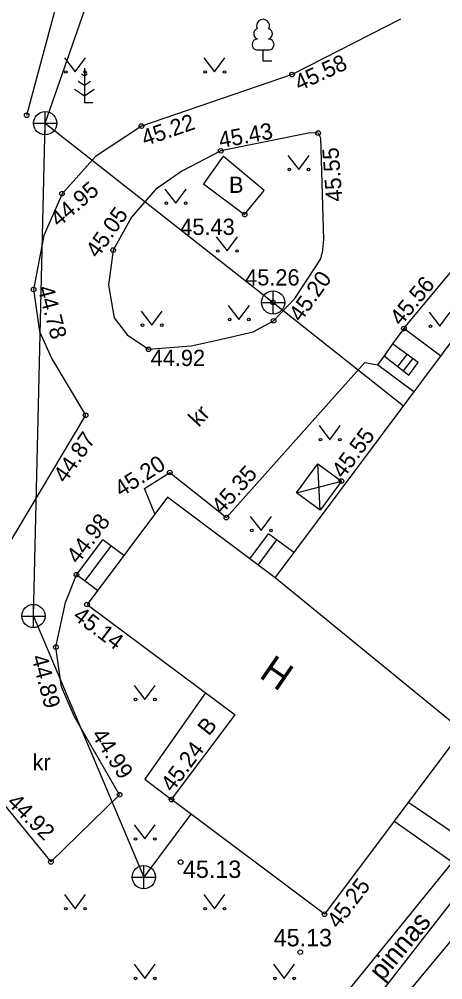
# Model space of a CAD drawing. Extents: x 641898 to 642187, y 6456130 to 6456463.
# Drawn here: x 642060.59 to 642078.82, y 6456365.94 to 6456407.27 of the extents above; entities that cross this region are included whole.
import ezdxf

# ---------------------------------------------------------------- set-up
doc = ezdxf.new("R2010")
doc.units = 0
for name, color, linetype in [('HALJASTUS', 7, 'Continuous'), ('HOONE', 7, 'Continuous'), ('HOONEDET', 7, 'Continuous'), ('KKAEV', 7, 'Continuous'), ('KORGUS', 7, 'Continuous'), ('KTRASS', 7, 'Continuous'), ('MPKAABEL', 7, 'Continuous'), ('PUU', 7, 'Continuous'), ('TEE', 7, 'Continuous'), ('VTRASS', 7, 'Continuous')]:
    doc.layers.add(name, color=color, linetype=linetype)

msp = doc.modelspace()

# ---------------------------------------------------------------- linework, layer by layer
at = {"layer": 'HALJASTUS'}
for p, q in [((642062.537, 6456405.607), (642063, 6456405)), ((642063, 6456405), (642063.446, 6456405.607)), ((642068.537, 6456405.607), (642069, 6456405)), ((642069, 6456405), (642069.446, 6456405.607)), ((642072.157, 6456401.412), (642072.621, 6456400.805)), ((642072.621, 6456400.805), (642073.066, 6456401.412)), ((642066.864, 6456399.96), (642067.327, 6456399.354)), ((642067.327, 6456399.354), (642067.773, 6456399.96)), ((642069.075, 6456397.905), (642069.538, 6456397.299)), ((642069.538, 6456397.299), (642069.984, 6456397.905)), ((642065.836, 6456394.711), (642066.299, 6456394.105)), ((642066.299, 6456394.105), (642066.745, 6456394.711)), ((642069.589, 6456394.957), (642070.052, 6456394.35)), ((642070.052, 6456394.35), (642070.498, 6456394.957)), ((642078.233, 6456394.667), (642078.696, 6456394.06)), ((642078.696, 6456394.06), (642079.142, 6456394.667)), ((642073.498, 6456389.786), (642073.961, 6456389.179)), ((642073.961, 6456389.179), (642074.407, 6456389.786)), ((642070.538, 6456385.877), (642071.001, 6456385.27)), ((642071.001, 6456385.27), (642071.447, 6456385.877)), ((642065.537, 6456378.607), (642066, 6456378)), ((642066, 6456378), (642066.446, 6456378.607)), ((642065.537, 6456372.607), (642066, 6456372)), ((642066, 6456372), (642066.446, 6456372.607)), ((642062.537, 6456369.607), (642063, 6456369)), ((642063, 6456369), (642063.446, 6456369.607)), ((642068.537, 6456369.607), (642069, 6456369)), ((642069, 6456369), (642069.446, 6456369.607)), ((642065.537, 6456366.607), (642066, 6456366)), ((642066, 6456366), (642066.446, 6456366.607)), ((642071.537, 6456366.607), (642072, 6456366)), ((642072, 6456366), (642072.446, 6456366.607))]:
    msp.add_line(p, q, dxfattribs=at)
for centre in [(642062.599, 6456405), (642063.428, 6456405), (642068.599, 6456405), (642069.428, 6456405), (642072.22, 6456400.805), (642073.048, 6456400.805), (642066.926, 6456399.354), (642067.755, 6456399.354), (642069.137, 6456397.299), (642069.966, 6456397.299), (642069.651, 6456394.35), (642070.48, 6456394.35), (642065.898, 6456394.105), (642066.727, 6456394.105), (642078.295, 6456394.06), (642073.56, 6456389.179), (642074.389, 6456389.179), (642070.6, 6456385.27), (642071.429, 6456385.27), (642065.599, 6456378), (642066.428, 6456378), (642065.599, 6456372), (642066.428, 6456372), (642062.599, 6456369), (642063.428, 6456369), (642068.599, 6456369), (642069.428, 6456369), (642065.599, 6456366), (642066.428, 6456366), (642071.599, 6456366), (642072.428, 6456366)]:
    msp.add_circle(centre, 0.055, dxfattribs=at)
at = {"layer": 'HOONE'}
for p, q in [((642078.735, 6456392.773), (642077.148, 6456393.96)), ((642077.583, 6456391.231), (642076.011, 6456392.406)), ((642070.518, 6456384.056), (642071.325, 6456385.134)), ((642072.415, 6456384.319), (642071.325, 6456385.134)), ((642063.052, 6456383.371), (642064.19, 6456384.864)), ((642065.09, 6456384.189), (642064.19, 6456384.864)), ((642063.965, 6456382.687), (642063.052, 6456383.371)), ((642081.059, 6456375.502), (642071.609, 6456383.24))]:
    msp.add_line(p, q, dxfattribs=at)
for points in [[(642071.609, 6456383.24), (642083.339, 6456398.933)], [(642077.148, 6456393.96), (642076.662, 6456393.299), (642076.295, 6456392.785), (642076.011, 6456392.406)], [(642071.609, 6456383.24), (642066.976, 6456386.705), (642063.515, 6456382.087), (642069.884, 6456377.347)], [(642079.649, 6456376.657), (642073.731, 6456368.761), (642067.147, 6456373.696), (642069.884, 6456377.347)]]:
    msp.add_lwpolyline(points, dxfattribs=at)
at = {"layer": 'HOONEDET'}
for p, q in [((642076.892, 6456392.323), (642077.292, 6456392.841)), ((642077.129, 6456392.14), (642077.535, 6456392.664)), ((642073.547, 6456386.153), (642073.439, 6456388.138)), ((642072.526, 6456386.894), (642074.46, 6456387.397)), ((642070.879, 6456383.786), (642071.686, 6456384.864)), ((642063.421, 6456383.095), (642064.547, 6456384.597))]:
    msp.add_line(p, q, dxfattribs=at)
for points in [[(642076.295, 6456392.785), (642077.361, 6456391.96), (642077.76, 6456392.5), (642076.662, 6456393.299)], [(642074.46, 6456387.397), (642073.547, 6456386.153), (642072.526, 6456386.894), (642073.439, 6456388.138), (642074.46, 6456387.397)]]:
    msp.add_lwpolyline(points, dxfattribs=at)
at = {"layer": 'KKAEV'}
for p, q in [((642061.711, 6456402.293), (642061.711, 6456403.293)), ((642061.211, 6456402.793), (642062.211, 6456402.793)), ((642071.518, 6456394.584), (642071.518, 6456395.584)), ((642071.018, 6456395.084), (642072.018, 6456395.084)), ((642061.203, 6456381.093), (642061.203, 6456382.093)), ((642060.703, 6456381.593), (642061.703, 6456381.593)), ((642065.955, 6456369.858), (642065.955, 6456370.858)), ((642065.455, 6456370.358), (642066.455, 6456370.358))]:
    msp.add_line(p, q, dxfattribs=at)
for centre in [(642061.711, 6456402.793), (642071.518, 6456395.084), (642061.203, 6456381.593), (642065.955, 6456370.358)]:
    msp.add_circle(centre, 0.5, dxfattribs=at)
at = {"layer": 'KORGUS'}
for centre in [(642072.334, 6456404.888), (642060.914, 6456403.136), (642065.854, 6456402.671), (642073.458, 6456402.371), (642069.269, 6456401.608), (642062.435, 6456399.764), (642070.296, 6456398.862), (642064.636, 6456397.335), (642061.211, 6456395.64), (642071.518, 6456395.084), (642071.542, 6456394.292), (642077.148, 6456393.96), (642066.16, 6456393.067), (642063.451, 6456390.231), (642067.074, 6456387.767), (642074.46, 6456387.397), (642069.508, 6456385.828), (642063.052, 6456383.371), (642063.515, 6456382.087), (642062.175, 6456380.255), (642064.916, 6456373.905), (642067.147, 6456373.696), (642061.957, 6456371.014), (642067.538, 6456371.005), (642073.731, 6456368.761), (642072.691, 6456367.129)]:
    msp.add_circle(centre, 0.1, dxfattribs=at)
at = {"layer": 'KTRASS'}
for p, q in [((642060.914, 6456403.136), (642065.841, 6456421.378)), ((642061.711, 6456402.793), (642071.518, 6456395.084)), ((642061.203, 6456381.593), (642065.955, 6456370.358)), ((642067.986, 6456373.067), (642065.955, 6456370.358))]:
    msp.add_line(p, q, dxfattribs=at)
for points in [[(642061.203, 6456381.593), (642061.711, 6456402.793), (642063.614, 6456408.277), (642088.858, 6456415.405), (642092.423, 6456421.258), (642073.364, 6456434.231)], [(642071.518, 6456395.084), (642077.136, 6456390.634)], [(642076.713, 6456372.779), (642080.534, 6456370.105)]]:
    msp.add_lwpolyline(points, dxfattribs=at)
at = {"layer": 'MPKAABEL'}
msp.add_lwpolyline([(642042.36, 6456305.86), (642047.37, 6456314.74), (642052.34, 6456323.35), (642055.18, 6456328.48), (642057.58, 6456334.2), (642061.95, 6456342.69), (642065.5, 6456351.11), (642065.94, 6456351.48), (642068.02, 6456352.88), (642068.81, 6456353.66), (642074.015, 6456361.398), (642075.265, 6456362.909), (642082.862, 6456372.041), (642091.541, 6456379.68), (642100.221, 6456387.319), (642103.229, 6456390.056)], dxfattribs=at)
at = {"layer": 'PUU'}
for p, q in [((642071.327, 6456405.944), (642070.847, 6456405.944)), ((642071.087, 6456405.469), (642071.087, 6456405.944)), ((642071.467, 6456405.469), (642071.087, 6456405.469)), ((642063.398, 6456405.169), (642063.398, 6456403.669)), ((642063.398, 6456404.419), (642063.131, 6456404.597)), ((642063.398, 6456404.819), (642063.274, 6456404.902)), ((642063.522, 6456404.902), (642063.398, 6456404.819)), ((642063.665, 6456404.597), (642063.398, 6456404.419)), ((642062.974, 6456404.258), (642063.398, 6456403.976)), ((642063.398, 6456403.976), (642063.822, 6456404.258)), ((642063.758, 6456403.669), (642063.398, 6456403.669))]:
    msp.add_line(p, q, dxfattribs=at)
for centre, radius, start, end in [((642071.087, 6456406.989), 0.277, 332.5799, 207.4201), ((642070.917, 6456406.642), 0.233, 109.0217, 253.1415), ((642071.257, 6456406.642), 0.233, 286.8508, 70.9859), ((642070.85, 6456406.181), 0.238, 90.0016, 269.3953), ((642071.324, 6456406.181), 0.238, 270.6047, 89.9984)]:
    msp.add_arc(centre, radius, start, end, dxfattribs=at)
at = {"layer": 'TEE'}
for points in [[(642077.005, 6456407.275), (642072.334, 6456404.888), (642065.854, 6456402.671), (642063.883, 6456401.36), (642062.435, 6456399.764), (642061.648, 6456397.958), (642061.211, 6456395.64), (642061.463, 6456393.829), (642062.003, 6456392.665), (642063.451, 6456390.231), (642059.534, 6456383.693), (642058.8, 6456380.68), (642058.594, 6456377.814), (642058.8, 6456375.889), (642059.38, 6456374.149), (642061.957, 6456371.014), (642064.916, 6456373.905), (642062.973, 6456377.249), (642062.417, 6456378.551), (642062.175, 6456380.255), (642062.586, 6456382.17), (642063.052, 6456383.371)], [(642073.458, 6456402.371), (642073.12, 6456402.378), (642069.269, 6456401.608), (642067.585, 6456400.734), (642066.453, 6456399.937), (642065.421, 6456398.755), (642064.636, 6456397.335), (642064.438, 6456395.822), (642064.674, 6456394.417), (642065.236, 6456393.686), (642066.16, 6456393.067), (642067.998, 6456393.216), (642069.118, 6456393.468), (642070.66, 6456393.814), (642071.542, 6456394.292), (642072.454, 6456395.252), (642073.579, 6456396.961), (642073.633, 6456397.223)], [(642073.458, 6456402.371), (642073.565, 6456402.172), (642073.693, 6456397.787), (642073.633, 6456397.223)], [(642068.518, 6456400.191), (642070.296, 6456398.862), (642071.137, 6456399.895), (642069.373, 6456401.38), (642068.518, 6456400.191)], [(642077.148, 6456393.96), (642082.786, 6456400.729), (642083.345, 6456400.368)], [(642066.437, 6456385.986), (642065.986, 6456387.084), (642067.074, 6456387.767), (642069.508, 6456385.828), (642075.464, 6456392.505), (642076.011, 6456392.406)], [(642022.312, 6456277.014), (642034.128, 6456292.074), (642040.345, 6456301.371), (642057.654, 6456331.096), (642058.06, 6456331.941), (642058.308, 6456333.131), (642058.402, 6456334.126), (642074.002, 6456364.547), (642085.933, 6456379.238)], [(642086.577, 6456378.761), (642075.104, 6456364.04), (642059.31, 6456334.106), (642059.193, 6456332.876), (642059.066, 6456331.998), (642057.244, 6456328.479), (642041.194, 6456300.842), (642034.938, 6456291.486), (642023.099, 6456276.397), (642022.116, 6456273.485), (642022.214, 6456270.784)], [(642068.616, 6456378.291), (642065.996, 6456374.574), (642067.147, 6456373.696)]]:
    msp.add_lwpolyline(points, dxfattribs=at)
at = {"layer": 'VTRASS'}
msp.add_lwpolyline([(642077.317, 6456373.595), (642080.494, 6456371.441), (642103.8, 6456403.517), (642103.223, 6456403.09)], dxfattribs=at)

# ---------------------------------------------------------------- texts
at = {"layer": 'HOONE'}
msp.add_text('H', height=1.2, rotation=325.4915, dxfattribs=at).set_placement((642070.87, 6456378.981))
at = {"layer": 'KORGUS'}
for s, rotation, p in [(' 45.58', 24.8056, (642072.41, 6456404.06)), (' 45.22', 18.8873, (642065.755, 6456401.717)), (' 45.43', 10.3229, (642068.992, 6456401.674)), (' 45.55', 94.4417, (642074.529, 6456399.183)), (' 44.95', 40.3728, (642062.096, 6456398.13)), (' 45.05', 55.0731, (642063.823, 6456396.737)), (' 45.20', 54.4956, (642072.561, 6456393.991)), (' 45.56', 50.2086, (642076.85, 6456393.835)), (' 44.78', 284.9074, (642061.312, 6456395.961)), (' 45.55', 53.5358, (642074.387, 6456387.26)), (' 44.87', 55.3192, (642062.436, 6456387.057)), (' 45.20', 32.7749, (642064.763, 6456386.553)), (' 45.35', 48.2665, (642069.146, 6456385.737)), (' 44.98', 52.6845, (642062.963, 6456383.584)), (' 45.14', 323.3446, (642062.654, 6456381.65)), (' 44.89', 284.8673, (642061.043, 6456380.08)), (' 44.99', 302.7995, (642063.541, 6456376.697)), (' 45.24', 53.1468, (642067.03, 6456373.769)), (' 44.92', 315.403, (642059.841, 6456373.711)), (' 45.25', 53.1468, (642074.179, 6456367.892))]:
    msp.add_text(s, height=0.7, rotation=rotation, dxfattribs=at).set_placement(p)
for s, height, p in [(' 45.43', 0.7, (642067.265, 6456397.988)), (' 45.26', 0.7, (642070.056, 6456395.813)), (' 44.92', 0.7, (642065.99, 6456392.349)), ('45.13', 0.75, (642067.639, 6456370.323)), ('45.13', 0.75, (642071.545, 6456367.379))]:
    msp.add_text(s, height=height, dxfattribs=at).set_placement(p)
at = {"layer": 'TEE'}
for s, p in [('B', (642069.623, 6456399.797)), ('kr', (642061.169, 6456374.949))]:
    msp.add_text(s, height=0.7, dxfattribs=at).set_placement(p)
for s, height, rotation, p in [('kr', 0.7, 47.2906, (642068.318, 6456389.692)), ('B', 0.7, 51.2345, (642068.755, 6456376.396)), ('pinnas', 0.85, 50.3389, (642076.221, 6456365.841))]:
    msp.add_text(s, height=height, rotation=rotation, dxfattribs=at).set_placement(p)

doc.saveas('drawing.dxf')
